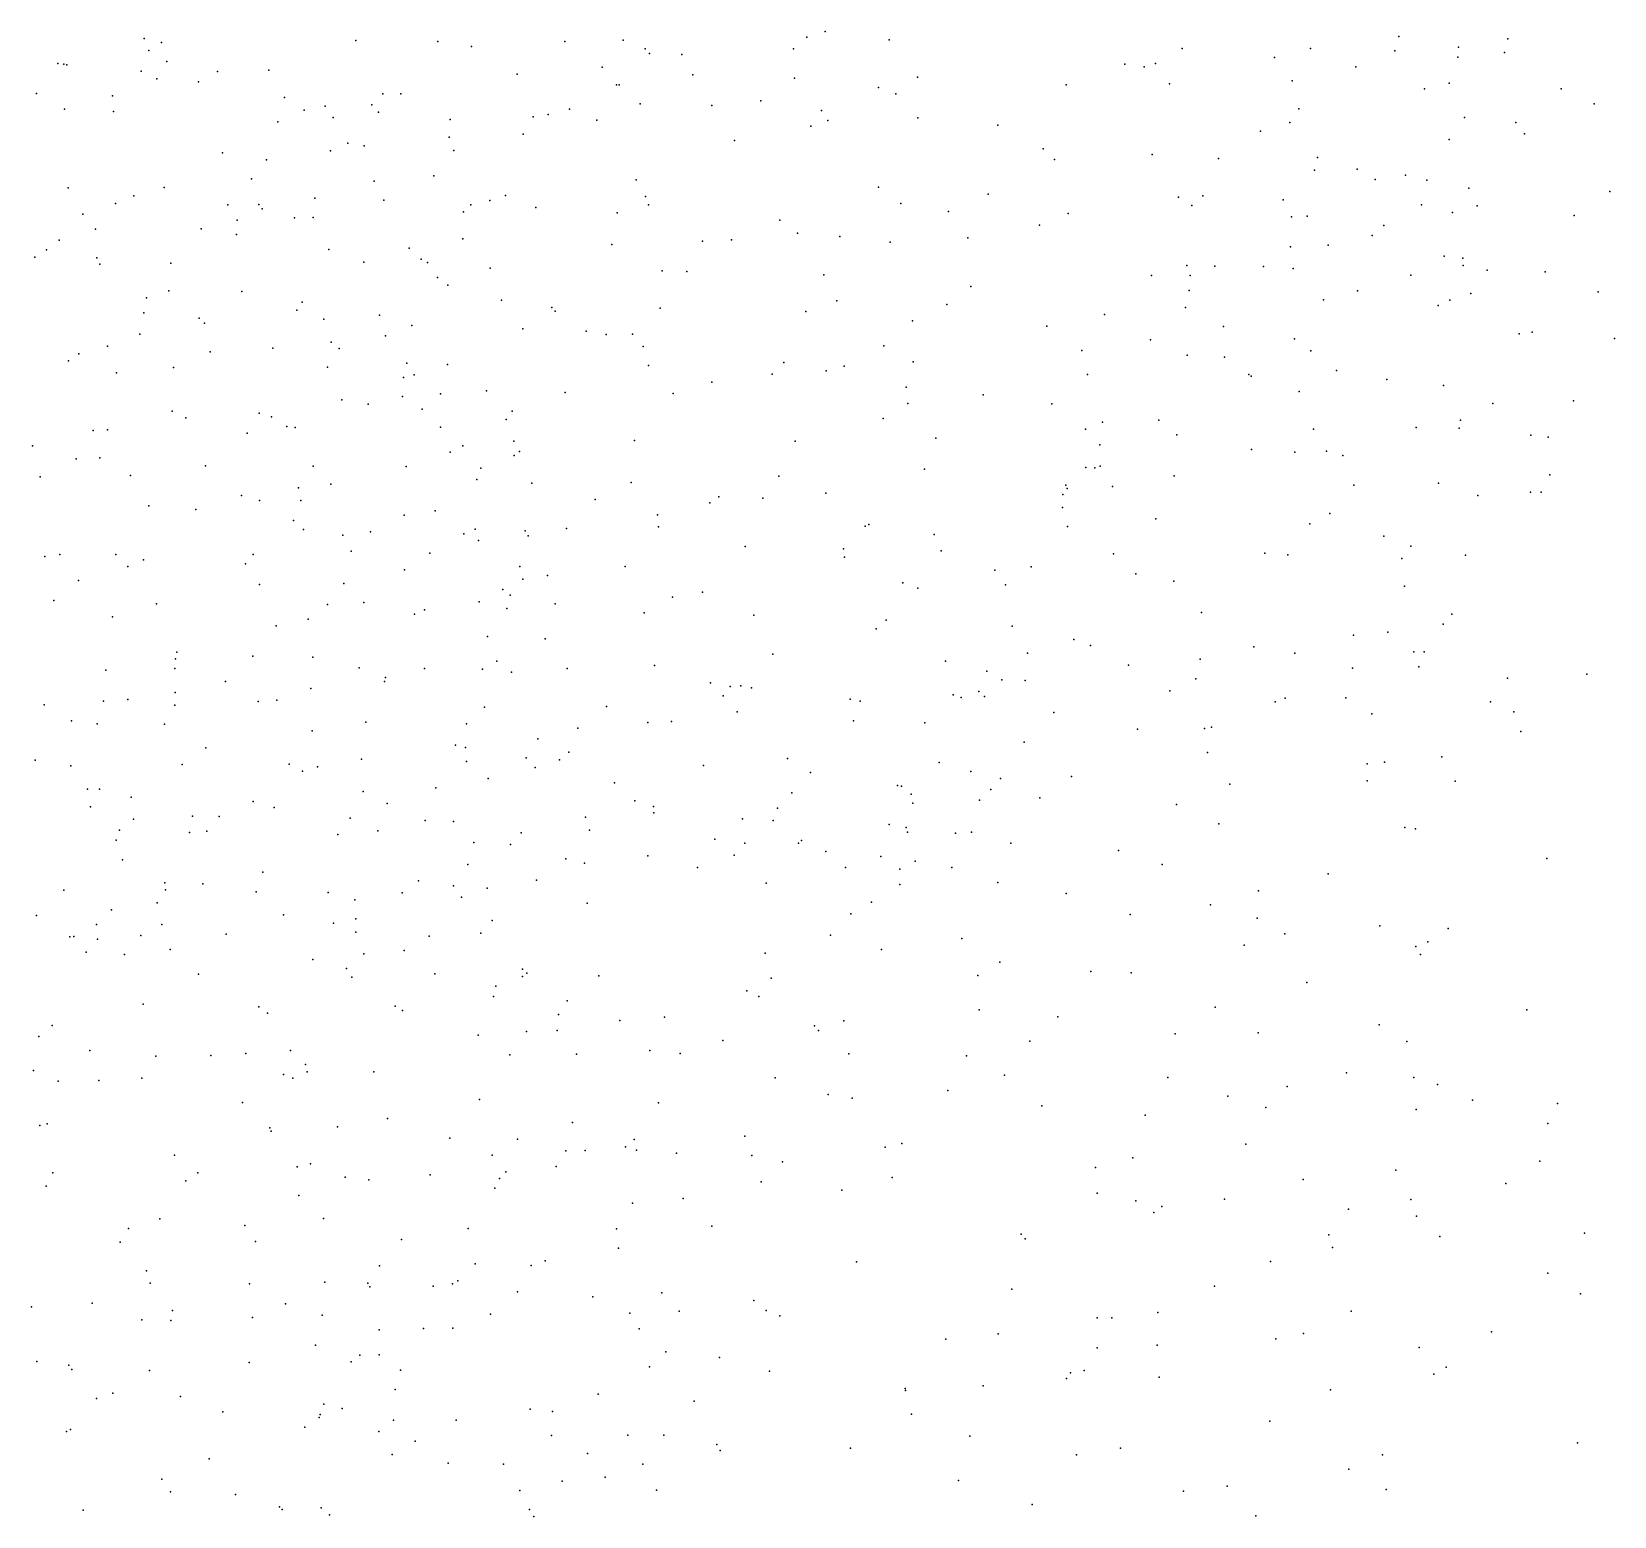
# Model space of a CAD drawing. Header units: metres. Extents: x -23.9 to 23.9, y -27.4 to 27.4.
# Drawn here: x -0.89 to 0.486, y -5.191 to -3.9 of the extents above; entities that cross this region are included whole.
import ezdxf

# ---------------------------------------------------------------- set-up
doc = ezdxf.new("R2010")
doc.units = ezdxf.units.M

msp = doc.modelspace()

# ---------------------------------------------------------------- linework, layer by layer
for p in [(-0.7925, -3.9062, 0.5553), (-0.6082, -3.9077, 4.1479), (-0.376, -3.9075, 1.7207), (-0.2161, -3.905, 11.8632), (-0.2003, -3.9001, 16.0328), (-0.1445, -3.9071, 23.0319), (0.2987, -3.9042, -7.7772), (0.3935, -3.9063, 11.3999), (-0.7884, -3.9166, 1.3151), (-0.7772, -3.9096, -7.7458), (-0.5371, -3.9086, -1.5104), (-0.5077, -3.9131, 23.1187), (-0.4267, -3.9087, -2.4887), (-0.3568, -3.915, -7.693), (-0.3531, -3.9191, 23.0781), (-0.3249, -3.9199, 3.9011), (-0.2278, -3.915, 25.7369), (0.1103, -3.9149, -5.0494), (0.2218, -3.9149, -3.5841), (0.2951, -3.9167, -4.7248), (0.3505, -3.9136, -9.9398), (0.3904, -3.9183, -4.191), (-0.8675, -3.9279, 0.9524), (-0.8623, -3.9285, 13.7941), (-0.8595, -3.9291, 26.039), (-0.7951, -3.9346, 1.4783), (-0.7728, -3.926, 0.4348), (-0.7287, -3.9349, 0.2824), (-0.684, -3.9336, 1.3819), (-0.3942, -3.9311, 12.9651), (0.0603, -3.9283, -3.4068), (0.0772, -3.9308, 23.0183), (0.0869, -3.9278, 3.5487), (0.1904, -3.9225, 3.395), (0.2612, -3.9307, -3.7157), (0.3499, -3.9224, 25.0718), (-0.7814, -3.9411, 13.6739), (-0.7451, -3.9437, -10.8345), (-0.4681, -3.937, -10.4823), (-0.3818, -3.9465, -2.7891), (-0.3792, -3.9465, 12.0438), (-0.3154, -3.9377, -3.0494), (-0.2268, -3.9407, -5.2656), (-0.1537, -3.9488, -7.7016), (-0.12, -3.9396, 12.3364), (0.0094, -3.9463, -7.6761), (0.0993, -3.9456, 2.2854), (0.2058, -3.9428, 3.2101), (0.3425, -3.945, -7.893), (-0.8861, -3.9538, 1.2088), (-0.8199, -3.956, 16.0207), (-0.6703, -3.9575, -7.7831), (-0.5847, -3.9542, -0.9774), (-0.5692, -3.9542, -1.1193), (-0.3611, -3.9629, -10.3815), (-0.2563, -3.9604, 21.4743), (-0.1387, -3.9541, 1.9877), (0.3209, -3.9498, -3.9127), (0.4398, -3.9499, -8.0186), (0.4685, -3.963, 25.0217), (-0.8615, -3.9676, 12.7506), (-0.819, -3.9695, -10.9527), (-0.6533, -3.9683, -0.3198), (-0.635, -3.9648, -5.4714), (-0.6279, -3.9747, 22.6959), (-0.5945, -3.9637, -0.8673), (-0.5885, -3.9702, 12.3869), (-0.5263, -3.9766, -2.3191), (-0.4542, -3.9741, 1.5883), (-0.4411, -3.9723, 3.9663), (-0.4226, -3.9676, -2.6737), (-0.3989, -3.9772, 16.0931), (-0.2988, -3.9642, 12.7524), (-0.2034, -3.9686, -10.2625), (-0.1196, -3.9752, -3.3294), (0.2116, -3.9673, 3.0721), (0.3558, -3.9749, -4.0356), (-0.6761, -3.9785, -0.0894), (-0.4629, -3.9892, -5.3932), (-0.2127, -3.9823, 1.8813), (-0.1978, -3.9774, 3.7577), (-0.05, -3.9813, 16.133), (0.1784, -3.9866, 2.3605), (0.2039, -3.9792, -7.7772), (0.4004, -3.979, 22.9852), (0.4079, -3.9889, 16.1971), (-0.6302, -4.0037, -0.4556), (-0.6153, -3.9972, 13.4285), (-0.6012, -3.9994, -0.7305), (-0.5271, -3.992, -1.425), (-0.523, -4.0035, -2.1045), (-0.279, -3.9947, -7.7691), (-0.0107, -4.0021, -10.1028), (0.3423, -3.994, -4.4627), (-0.7243, -4.0056, -10.6677), (-0.6859, -4.0117, 0.071), (-0.0007, -4.0112, 12.0976), (0.084, -4.007, -10.0378), (0.1417, -4.0105, -5.096), (0.2279, -4.0095, 2.6953), (-0.6991, -4.0282, -7.875), (-0.5925, -4.0301, 20.239), (-0.5405, -4.0254, -1.2318), (-0.3647, -4.0289, -3.0965), (0.2252, -4.0205, -9.9358), (0.2624, -4.0198, -4.9111), (0.2781, -4.0287, 16.2208), (0.3043, -4.025, -4.6763), (0.323, -4.0293, -9.8657), (-0.8585, -4.0358, -27.0339), (-0.8013, -4.0428, 19.6988), (-0.7751, -4.0356, 23.1489), (-0.6441, -4.0448, 25.9414), (-0.4783, -4.0427, -1.7647), (-0.3564, -4.0434, 3.85), (-0.1538, -4.0353, 12.4374), (-0.0586, -4.0415, -7.7893), (0.1071, -4.0442, 12.2099), (0.1283, -4.0428, 3.3264), (0.3594, -4.0362, 12.4267), (0.4821, -4.0392, 22.89), (-0.8456, -4.0587, 1.1537), (-0.8174, -4.0496, -10.7943), (-0.7196, -4.0507, 1.2578), (-0.6927, -4.0504, 13.5459), (-0.6897, -4.0541, 19.9816), (-0.5841, -4.0467, -2.4024), (-0.5147, -4.0567, 1.4688), (-0.5084, -4.0507, 13.2715), (-0.4917, -4.047, 25.8819), (-0.4517, -4.053, -2.7909), (-0.381, -4.0577, -7.8519), (-0.3538, -4.0506, -3.205), (-0.1345, -4.0496, 0.4326), (-0.0931, -4.0565, -5.2291), (0.0111, -4.0582, -3.4779), (0.1186, -4.0513, -7.7844), (0.1981, -4.0464, 22.9605), (0.3182, -4.0506, -3.9613), (0.3453, -4.0574, 11.7676), (0.3667, -4.0517, -8.0862), (-0.8347, -4.072, -5.5958), (-0.7429, -4.0717, 0.3145), (-0.7116, -4.0641, -5.5336), (-0.6617, -4.0619, -2.1945), (-0.6454, -4.0618, -10.495), (-0.2396, -4.0641, 12.6465), (-0.0138, -4.0685, 3.5452), (0.2052, -4.0611, -3.615), (0.2189, -4.0605, 2.5356), (0.2857, -4.0687, -4.782), (0.4512, -4.0599, -8.2207), (-0.8662, -4.0816, 0.847), (-0.7122, -4.0765, -2.3174), (-0.5152, -4.0803, -1.3464), (-0.3858, -4.0852, 16.2081), (-0.3068, -4.0822, 22.0671), (-0.2817, -4.0813, 3.7632), (-0.2242, -4.0755, -10.1825), (-0.1874, -4.0783, 16.2211), (-0.1437, -4.0833, 3.6455), (-0.0763, -4.0794, 1.9965), (0.2045, -4.0873, -26.7569), (0.2372, -4.0859, -5.054), (0.2754, -4.0773, -18.9991), (-0.8873, -4.0961, 26.0301), (-0.8774, -4.09, 16.101), (-0.8336, -4.0968, 13.7578), (-0.6318, -4.0897, -0.2588), (-0.6014, -4.1005, -0.5143), (-0.562, -4.0883, -0.901), (-0.5515, -4.098, -2.5398), (-0.5461, -4.101, -1.0194), (0.338, -4.0955, 22.9032), (0.3542, -4.0972, -26.3941), (-0.831, -4.1024, 4.2134), (-0.7692, -4.1014, -8.0368), (-0.5374, -4.1138, -2.028), (-0.4916, -4.1057, -7.9196), (-0.3419, -4.108, -10.2338), (-0.3205, -4.1088, 12.8509), (-0.2013, -4.1115, -7.8855), (0.0834, -4.1122, -9.9547), (0.1143, -4.1035, 3.176), (0.1171, -4.1122, 2.2168), (0.1386, -4.1042, 11.9981), (0.1809, -4.1045, -7.9417), (0.2068, -4.1061, 2.3621), (0.3089, -4.112, 25.2096), (0.3544, -4.1036, -4.3981), (0.3755, -4.1076, -4.2802), (0.4259, -4.109, -8.3251), (-0.7708, -4.1256, -10.5418), (-0.7073, -4.126, 0.1967), (-0.5283, -4.1205, -1.1414), (-0.0736, -4.1217, -10.0485), (0.1164, -4.1251, 16.3012), (0.2628, -4.1256, -3.831), (0.3613, -4.1277, -8.1963), (0.4719, -4.1265, -8.5577), (-0.7904, -4.1315, 0.4595), (-0.6596, -4.1422, 1.2219), (-0.6551, -4.1354, 4.0442), (-0.4817, -4.1337, -1.5398), (-0.4378, -4.1399, 20.5273), (-0.3436, -4.1405, 1.634), (-0.19, -4.1342, 22.9461), (-0.0944, -4.1375, 12.3377), (0.1131, -4.1401, 3.0356), (0.2331, -4.1334, -9.841), (0.3327, -4.1382, -9.773), (0.3429, -4.1335, -4.0851), (-0.7926, -4.1448, 16.2083), (-0.7444, -4.1492, 25.961), (-0.74, -4.1537, -2.4609), (-0.6361, -4.1502, 1.2685), (-0.5878, -4.1466, -8.0043), (-0.5596, -4.1556, -5.482), (-0.4349, -4.1431, -3.1188), (-0.217, -4.1436, -26.84), (-0.1243, -4.1517, 1.898), (0.0426, -4.1462, -3.5671), (-0.7962, -4.1632, 1.1059), (-0.5826, -4.1646, 3.9646), (-0.463, -4.1585, -1.6586), (-0.4081, -4.1607, -3.2839), (-0.3906, -4.1634, 25.8037), (-0.3678, -4.1631, 0.739), (-0.0076, -4.1563, 25.5748), (0.0826, -4.1681, 3.3547), (0.1461, -4.1564, 2.749), (0.2079, -4.1673, -8.0708), (0.4033, -4.1628, 22.8089), (0.4144, -4.1614, 25.1164), (0.486, -4.1671, -9.3148), (-0.8491, -4.1802, -10.6144), (-0.8242, -4.1736, 0.563), (-0.735, -4.1785, -5.5736), (-0.6804, -4.1754, -8.1064), (-0.6299, -4.1701, -2.6061), (-0.6229, -4.1758, -0.1578), (-0.3585, -4.1738, 16.3041), (-0.1492, -4.1734, -3.4668), (0.023, -4.1773, -5.2024), (0.1146, -4.1816, 2.8587), (0.1469, -4.1831, 12.61), (0.2221, -4.1778, 25.33), (-0.8583, -4.1863, 4.1405), (-0.8163, -4.1967, -2.3266), (-0.7668, -4.1921, 13.662), (-0.633, -4.1918, 25.8949), (-0.5641, -4.1883, 23.015), (-0.5286, -4.1897, -1.9322), (-0.3537, -4.1904, -5.39), (-0.2362, -4.1878, 3.6578), (-0.1993, -4.1951, 12.7104), (-0.1838, -4.1911, -10.0645), (-0.1238, -4.1874, 25.6927), (0.2443, -4.1948, -5.0174), (-0.5669, -4.2008, 13.4026), (-0.5576, -4.1986, -2.7486), (-0.2988, -4.2049, -10.1279), (-0.2462, -4.1981, 1.7226), (-0.1299, -4.2093, -5.2852), (0.0279, -4.1982, -19.2042), (0.1681, -4.1982, -3.6879), (0.1701, -4.1998, 2.4135), (0.2883, -4.2026, -4.7712), (0.3373, -4.208, 11.8503), (-0.6205, -4.2203, -2.1139), (-0.5976, -4.2241, -0.2866), (-0.5676, -4.2175, -0.5754), (-0.5346, -4.2152, -8.0858), (-0.4946, -4.2126, -1.2544), (-0.4262, -4.2139, 22.9702), (-0.3325, -4.2149, -8.0165), (-0.1283, -4.2234, 3.5443), (-0.0629, -4.2159, -9.9668), (-0.003, -4.2237, 3.4384), (0.2119, -4.213, -0.2259), (0.3802, -4.2236, -4.2576), (0.4505, -4.2212, 11.7433), (-0.7681, -4.2303, 4.0493), (-0.7562, -4.2361, 0.3414), (-0.6925, -4.2319, 0.1398), (-0.6816, -4.235, 1.1664), (-0.5505, -4.2284, -0.7086), (-0.4775, -4.2375, 3.8301), (-0.4725, -4.2301, -3.2042), (-0.1499, -4.2366, -8.0147), (0.09, -4.2381, -9.8504), (0.3523, -4.2381, -4.4142), (-0.8367, -4.247, -5.6563), (-0.8243, -4.2463, -10.4537), (-0.7028, -4.2492, -2.6923), (-0.6684, -4.2435, -10.3439), (-0.6611, -4.2445, -8.2087), (-0.5348, -4.2441, -0.8198), (0.0261, -4.2458, 2.0921), (0.0408, -4.2397, 12.1634), (0.1055, -4.2508, -5.1803), (0.2243, -4.2458, -3.7789), (0.3137, -4.2445, -4.6306), (0.351, -4.2451, -19.3277), (0.4133, -4.2511, -9.628), (-0.8895, -4.2603, -19.456), (-0.5263, -4.2658, -1.8511), (-0.5152, -4.2603, -3.1063), (-0.4709, -4.2562, -1.3787), (-0.4659, -4.2652, -5.4636), (-0.3659, -4.2558, 1.5438), (-0.2264, -4.2564, 21.9131), (-0.104, -4.2537, -3.5588), (0.0387, -4.2595, -3.654), (0.1705, -4.2636, -9.7781), (0.2081, -4.2659, 12.0085), (0.2357, -4.2651, -8.2656), (0.4284, -4.2527, -9.4444), (-0.8516, -4.2717, -8.366), (-0.8309, -4.2709, 25.9451), (-0.739, -4.2777, 22.9716), (-0.6455, -4.2779, -5.5546), (-0.5646, -4.2783, -0.4739), (-0.4997, -4.2797, -10.1983), (-0.4707, -4.2686, -3.3212), (0.0265, -4.2792, 16.4542), (0.0342, -4.2794, -8.0356), (0.0389, -4.278, 2.9777), (0.25, -4.2687, 22.7794), (-0.8827, -4.2873, 4.0301), (-0.8042, -4.2862, 0.4891), (-0.5031, -4.2896, -1.0137), (-0.4554, -4.2927, -1.6607), (-0.369, -4.2921, 25.7385), (-0.2405, -4.2868, 12.7214), (-0.1139, -4.2806, 16.4414), (0.1033, -4.2864, 2.5124), (0.3331, -4.2927, -4.523), (0.4299, -4.2855, -9.224), (-0.7077, -4.3034, 25.8783), (-0.6583, -4.2969, 3.9225), (-0.6301, -4.2938, -26.6981), (-0.4002, -4.307, -10.1123), (-0.2927, -4.3046, 12.8486), (-0.2545, -4.3059, 1.6784), (-0.1997, -4.3015, -8.0923), (0.0063, -4.3028, 12.9872), (0.009, -4.2945, 3.1115), (0.0102, -4.2973, 3.242), (0.0497, -4.2956, 2.8342), (0.2595, -4.2944, 12.9826), (0.3672, -4.3035, -8.8846), (0.413, -4.3006, 25.1661), (0.4225, -4.3006, -9.0698), (-0.7882, -4.3126, 23.0171), (-0.7473, -4.3158, -5.6139), (-0.6921, -4.3078, -8.3313), (-0.6562, -4.3078, 22.9866), (-0.5663, -4.3206, -0.3689), (-0.5392, -4.3168, -0.6248), (-0.3459, -4.3203, 22.4062), (-0.3006, -4.31, -3.4782), (0.0062, -4.3141, -26.4091), (0.2387, -4.3191, -3.8654), (-0.6625, -4.3253, -2.8877), (-0.6537, -4.3332, 0.0073), (-0.5957, -4.335, -10.2164), (-0.5046, -4.3329, 25.7787), (-0.4611, -4.3342, 13.2503), (-0.425, -4.3321, -8.2138), (-0.3452, -4.3308, -5.4208), (-0.1653, -4.3302, -9.9421), (-0.1622, -4.3288, 12.5521), (0.0104, -4.3306, 3.3598), (0.0872, -4.3238, -3.7355), (0.2211, -4.3283, -8.4628), (-0.6195, -4.3379, -1.9945), (-0.5144, -4.3369, 16.4598), (-0.5017, -4.3428, -0.9126), (-0.4585, -4.3385, 3.7505), (-0.2699, -4.3479, 3.5855), (-0.1054, -4.3375, 1.9709), (0.2857, -4.339, -8.7347), (0.3091, -4.3475, 25.2982), (-0.8788, -4.3566, -5.7457), (-0.8658, -4.3547, 0.6778), (-0.8171, -4.3548, -2.2095), (-0.7929, -4.3594, -2.8242), (-0.6977, -4.3549, -10.2665), (-0.6125, -4.3518, 1.1879), (-0.544, -4.3538, 22.7312), (-0.1842, -4.3498, 22.8526), (-0.1833, -4.3571, 21.2315), (-0.0994, -4.3517, 12.4125), (0.0505, -4.3542, -5.233), (0.182, -4.3538, -9.6991), (0.2021, -4.355, 16.5492), (0.3012, -4.3583, -4.0823), (0.3566, -4.3553, -4.2534), (-0.8067, -4.3654, 16.3959), (-0.7042, -4.3629, -8.4291), (-0.566, -4.3681, 0.9327), (-0.4658, -4.3652, 20.2746), (-0.4631, -4.3763, -1.1957), (-0.4417, -4.3731, -1.3984), (-0.3741, -4.3653, 22.8927), (-0.0528, -4.3686, -5.2871), (-0.0211, -4.3655, 3.0277), (0.07, -4.3716, -9.7573), (-0.8496, -4.3775, -8.539), (-0.6921, -4.381, 0.1246), (-0.6187, -4.3801, -0.1081), (-0.4806, -4.3854, -8.3344), (-0.3069, -4.3877, -8.2356), (-0.1326, -4.3795, -3.6397), (-0.1195, -4.384, 0.2033), (-0.0435, -4.3812, 2.1273), (0.1031, -4.3779, -8.2669), (0.3036, -4.3824, -8.9699), (-0.8708, -4.3948, 19.2245), (-0.7815, -4.3977, 13.6918), (-0.633, -4.3982, 3.7904), (-0.6013, -4.3966, -1.8943), (-0.5486, -4.403, 20.041), (-0.501, -4.3961, -0.8066), (-0.477, -4.4019, -1.602), (-0.4742, -4.3901, -1.0647), (-0.435, -4.3978, -3.462), (-0.333, -4.392, -10.0014), (-0.8199, -4.4091, 25.8804), (-0.6776, -4.4168, -19.6897), (-0.6498, -4.411, -3.0744), (-0.5574, -4.4066, -8.4147), (-0.3576, -4.4055, 1.6152), (-0.2621, -4.4077, 25.646), (-0.1471, -4.4121, -9.8653), (-0.0375, -4.4171, 3.2463), (0.127, -4.4054, 25.487), (0.3372, -4.4154, -4.5037), (0.3446, -4.4066, -9.4515), (-0.4938, -4.4263, 22.8962), (-0.4438, -4.4282, 3.6735), (-0.1559, -4.4195, 3.4443), (0.0159, -4.4287, 2.5247), (0.2592, -4.4249, -3.9892), (0.289, -4.4225, -4.7742), (-0.7641, -4.4397, 0.3472), (-0.698, -4.4434, -2.071), (-0.6457, -4.4441, -8.5283), (-0.2456, -4.4414, 16.5966), (-0.0244, -4.4407, 2.7459), (0.0306, -4.434, 2.3153), (0.1726, -4.4352, -8.7127), (0.2082, -4.4406, -8.8605), (0.3116, -4.4394, -4.6482), (0.3205, -4.4394, -4.1884), (-0.8257, -4.4555, -10.2692), (-0.7658, -4.454, 13.5586), (-0.765, -4.4455, -3.0271), (-0.6053, -4.4535, -3.2672), (-0.5487, -4.4541, -1.7157), (-0.4981, -4.4546, -0.7087), (-0.4858, -4.4475, -10.056), (-0.473, -4.4571, 13.3168), (-0.4246, -4.454, 25.6919), (-0.3485, -4.4515, -8.3653), (-0.0955, -4.4476, 13.2223), (-0.0597, -4.4562, 16.619), (0.0636, -4.4512, -8.3882), (0.126, -4.446, -8.5899), (0.2583, -4.4537, -9.0906), (0.3159, -4.4524, -9.2902), (-0.7217, -4.4653, 0.2105), (-0.6475, -4.4713, 1.192), (-0.5833, -4.4652, 16.5878), (-0.5824, -4.4619, -0.2308), (-0.2998, -4.4665, 12.9162), (-0.2829, -4.4697, 20.6362), (-0.2735, -4.469, 1.8324), (-0.2642, -4.4709, -3.6282), (-0.0467, -4.4638, 2.2163), (-0.0264, -4.4643, -8.2455), (0.122, -4.463, 12.1926), (0.3931, -4.4624, -0.6267), (0.4622, -4.4589, 25.1716), (-0.8792, -4.4857, -8.7346), (-0.8278, -4.4825, 16.4919), (-0.8066, -4.4809, 0.9294), (-0.7656, -4.4858, 22.9475), (-0.7653, -4.4749, -2.1765), (-0.6933, -4.4826, 25.7943), (-0.6771, -4.4814, -10.1526), (-0.2889, -4.4779, -9.9047), (-0.1784, -4.4806, -8.3129), (-0.1698, -4.4823, -5.3728), (-0.0888, -4.4768, 3.0939), (-0.0821, -4.4793, 22.8304), (-0.0666, -4.4739, 25.5788), (-0.0617, -4.4783, 2.8446), (0.0994, -4.4734, 22.7683), (0.191, -4.4831, -9.5905), (0.1998, -4.4799, -5.0547), (0.2524, -4.4794, 12.0699), (0.3782, -4.483, -25.8546), (-0.8555, -4.4994, 3.7645), (-0.4964, -4.4876, -8.5119), (-0.3904, -4.4869, -9.9631), (-0.2766, -4.4916, 22.8646), (-0.1756, -4.4994, -3.7069), (-0.0013, -4.4924, -3.8121), (0.2751, -4.4934, 25.3679), (0.3986, -4.4917, -19.8878), (-0.8332, -4.5022, -5.7643), (-0.7748, -4.5025, -3.1328), (-0.6463, -4.5081, -0.0325), (-0.5996, -4.5006, -3.4253), (-0.5122, -4.5021, 3.6143), (-0.4154, -4.506, 0.6055), (-0.3543, -4.5011, 13.0857), (-0.3338, -4.5002, 3.5403), (-0.1135, -4.5012, -9.7729), (0.0715, -4.5069, -9.6489), (0.1295, -4.5062, -3.906), (0.1356, -4.5049, -5.1778), (0.4046, -4.5088, 13.4215), (-0.7388, -4.5229, 1.094), (-0.5216, -4.5207, -5.5546), (-0.5131, -4.5227, 1.4818), (-0.4501, -4.5153, -1.0193), (-0.4231, -4.5267, -1.3537), (-0.0273, -4.518, 2.4544), (0.1322, -4.5271, -8.9321), (-0.8872, -4.5337, 0.6497), (-0.8562, -4.5387, -10.1224), (-0.7594, -4.5376, -8.7494), (-0.6664, -4.5371, -10.0295), (-0.6416, -4.5396, 1.2803), (-0.6035, -4.5328, -8.6496), (-0.5121, -4.5348, -9.9579), (-0.4603, -4.5318, -0.8917), (-0.4524, -4.5401, 1.6063), (-0.4312, -4.5335, -1.1542), (-0.3059, -4.5384, 25.6045), (-0.233, -4.5324, 3.4382), (-0.1012, -4.5357, 12.6621), (0.2712, -4.537, -9.4654), (0.2861, -4.5354, -4.1355), (0.3361, -4.5309, -4.5134), (-0.6548, -4.5434, 3.626), (-0.4932, -4.5496, 13.4185), (-0.3833, -4.5534, 13.2481), (-0.2131, -4.5445, 16.6842), (-0.0736, -4.5435, -8.4091), (-0.0478, -4.5498, 2.3129), (0.0141, -4.5479, -8.7416), (0.1517, -4.5545, -9.2562), (0.2712, -4.5518, -4.8777), (0.3476, -4.552, 12.0104), (-0.8416, -4.5588, 0.5184), (-0.8311, -4.5588, 23.2064), (-0.8038, -4.5659, 3.6628), (-0.602, -4.5611, 22.8947), (-0.5387, -4.5577, -3.5221), (-0.2292, -4.5622, -5.4218), (-0.1373, -4.5558, 2.1659), (-0.1337, -4.5563, 3.0128), (-0.1254, -4.5634, -8.6429), (-0.0661, -4.5686, -8.9114), (-0.0563, -4.5591, -5.3364), (-0.0137, -4.5664, -9.5704), (-0.8389, -4.5744, -9.9696), (-0.7504, -4.5823, -5.7177), (-0.6977, -4.5696, -3.3472), (-0.6792, -4.575, 0.0656), (-0.581, -4.5715, -1.6734), (-0.3658, -4.569, 1.7881), (-0.3495, -4.574, -8.5677), (-0.3492, -4.5795, 22.5509), (-0.2416, -4.5755, -9.6528), (-0.1239, -4.571, -8.7934), (0.1053, -4.5724, -9.4842), (-0.8139, -4.5947, 1.0471), (-0.8017, -4.585, -3.2726), (-0.7378, -4.5955, 13.6856), (-0.7271, -4.5828, -20.2437), (-0.6131, -4.5842, 13.5427), (-0.5891, -4.5953, -9.7552), (-0.548, -4.5862, -0.3515), (-0.5235, -4.5871, 3.5174), (-0.4085, -4.5833, 16.7058), (-0.4051, -4.5945, -5.5159), (-0.2722, -4.5847, -3.7127), (-0.2453, -4.5863, -8.7438), (-0.1446, -4.5897, -9.0924), (-0.1299, -4.5924, 2.8422), (-0.1286, -4.5963, -9.2645), (-0.073, -4.5964, -9.4233), (0.142, -4.5892, 12.2594), (0.3037, -4.5924, -4.6969), (0.3132, -4.5934, -4.2529), (-0.8167, -4.6034, 0.3931), (-0.7529, -4.5966, 0.2817), (-0.6241, -4.5985, -5.6241), (-0.5056, -4.6052, 22.9116), (-0.4738, -4.607, -0.6078), (-0.4645, -4.5968, -8.673), (-0.2961, -4.6025, -8.9093), (-0.2702, -4.6059, -9.048), (-0.2235, -4.606, 13.0427), (-0.2209, -4.6037, 0.2322), (-0.087, -4.5973, 2.5346), (-0.0388, -4.6058, 16.7447), (-0.8112, -4.6203, -9.7706), (-0.4257, -4.6194, -8.8675), (-0.4096, -4.6232, -8.9853), (-0.3544, -4.617, 3.4093), (-0.2792, -4.6163, -9.2218), (-0.1995, -4.6132, -9.3874), (-0.1518, -4.6176, -3.8151), (-0.122, -4.6215, 22.8492), (0.0548, -4.6124, -3.9422), (0.4273, -4.6192, 22.5859), (-0.6893, -4.6311, -3.4907), (-0.511, -4.6245, -1.4592), (-0.3112, -4.6272, -9.3401), (-0.1824, -4.6271, 3.3236), (-0.1353, -4.6285, 2.7332), (-0.0902, -4.6271, 21.4505), (0.0929, -4.6246, -5.2395), (0.2371, -4.6326, -4.0739), (-0.8622, -4.6468, 13.9179), (-0.7743, -4.6404, -2.051), (-0.7739, -4.6466, -9.6457), (-0.7414, -4.6413, 1.2251), (-0.6949, -4.6482, -1.8601), (-0.6323, -4.6487, -0.0901), (-0.568, -4.6491, -1.5664), (-0.5538, -4.6386, -8.8738), (-0.5234, -4.643, -9.0439), (-0.494, -4.6449, -9.5058), (-0.4513, -4.6382, -9.1543), (-0.2514, -4.6408, 2.0671), (-0.1353, -4.642, 21.0183), (-0.05, -4.64, 25.5092), (0.0094, -4.6496, -20.1342), (0.1767, -4.6474, -5.0682), (-0.8208, -4.6639, -8.9936), (-0.7812, -4.6577, 16.9856), (-0.6091, -4.6552, -9.5249), (-0.5163, -4.653, -9.2544), (-0.4073, -4.6582, 13.4), (-0.1598, -4.6571, 3.1046), (0.1349, -4.6595, -4.0302), (-0.886, -4.6689, -9.6146), (-0.8339, -4.6767, 22.967), (-0.777, -4.6766, -9.5267), (-0.6713, -4.6683, -9.1105), (-0.6278, -4.6755, 19.6065), (-0.6082, -4.6716, -9.3503), (-0.4898, -4.6732, -1.3618), (-0.1779, -4.6674, 16.7884), (0.0649, -4.6679, 13.4537), (0.1755, -4.671, 22.7164), (0.2822, -4.6779, -4.8201), (-0.857, -4.6875, 3.54), (-0.8536, -4.6871, 0.3189), (-0.8328, -4.6893, 1.123), (-0.7952, -4.6861, -9.0996), (-0.7212, -4.685, -9.2878), (-0.6082, -4.6833, 25.6707), (-0.5445, -4.6869, -3.6202), (-0.4995, -4.6843, -5.5845), (-0.1955, -4.686, 2.9702), (-0.0814, -4.6888, -3.9159), (0.1996, -4.6849, 16.766), (0.3238, -4.6916, 22.6365), (0.3415, -4.68, -4.488), (-0.8428, -4.7007, -9.2464), (-0.8096, -4.7027, -3.5442), (-0.7697, -4.6985, -9.4102), (-0.6015, -4.7021, 13.7823), (-0.5663, -4.6994, -0.3041), (-0.2524, -4.7016, 13.2349), (-0.1512, -4.6984, 2.3053), (0.1642, -4.6945, 25.441), (0.3133, -4.6957, 25.3265), (0.3175, -4.7028, 12.1153), (-0.745, -4.7197, 17.1368), (-0.6456, -4.7071, -1.6876), (-0.6164, -4.7149, -5.6494), (-0.5397, -4.7196, 1.6615), (-0.4635, -4.7156, -20.4622), (-0.4595, -4.7191, -0.6445), (-0.0483, -4.7093, 12.9098), (0.0309, -4.7176, 12.7625), (0.066, -4.7187, -0.2694), (-0.6117, -4.7224, 13.6299), (-0.4866, -4.7302, 13.5385), (-0.4635, -4.7218, 3.3305), (-0.397, -4.7213, -5.5436), (-0.2473, -4.7234, -3.8377), (-0.0675, -4.7211, -5.3823), (0.2187, -4.7272, 12.3781), (-0.7933, -4.7459, -20.9478), (-0.5742, -4.7477, 22.9278), (-0.4886, -4.7393, 25.5953), (-0.4245, -4.7431, -0.7704), (-0.2683, -4.7343, 20.4468), (-0.258, -4.7393, 2.1684), (-0.6928, -4.7483, 23.0959), (-0.6851, -4.7538, 19.3434), (-0.5677, -4.7514, -1.4638), (-0.432, -4.7548, -1.1472), (-0.3789, -4.76, 16.8545), (-0.3398, -4.7572, 2.0483), (-0.184, -4.7604, 2.5279), (-0.0663, -4.751, 21.8581), (0.0022, -4.757, 16.8501), (0.139, -4.7485, -5.1237), (0.4098, -4.7508, 16.7302), (-0.884, -4.774, 0.2271), (-0.8723, -4.7644, 3.4544), (-0.502, -4.7728, -0.5149), (-0.4598, -4.7698, 1.8565), (-0.4332, -4.7687, 22.9059), (-0.2094, -4.7647, 2.6808), (-0.2061, -4.7687, 3.0981), (0.1042, -4.7717, -4.0991), (0.1762, -4.7709, 12.5594), (0.2816, -4.7639, -4.2507), (-0.8397, -4.7862, 1.2341), (-0.704, -4.7887, -0.1454), (-0.6651, -4.7863, 17.2953), (-0.3527, -4.7863, 0.3327), (-0.3263, -4.7889, 25.5076), (-0.2891, -4.7774, 3.1893), (-0.0223, -4.7781, -25.6199), (0.3056, -4.7784, -4.692), (-0.7823, -4.7912, -1.9195), (-0.7343, -4.7906, -1.8093), (-0.6521, -4.7985, -0.2626), (-0.4743, -4.7901, -3.7403), (-0.4163, -4.7895, 3.2293), (-0.1797, -4.7892, -3.9325), (-0.0774, -4.791, 13.0827), (-0.8887, -4.8037, -3.5856), (-0.8672, -4.8128, -5.9335), (-0.8319, -4.8122, 17.3764), (-0.7944, -4.8102, 19.1313), (-0.6713, -4.807, 1.5354), (-0.6631, -4.8103, 3.3099), (-0.6506, -4.8049, -3.6096), (-0.5926, -4.8047, -0.388), (-0.2437, -4.8099, 2.9809), (-0.0444, -4.8077, 25.4413), (0.0976, -4.8098, 25.4108), (0.2532, -4.8057, -4.885), (0.3116, -4.8098, -0.5673), (0.3322, -4.8157, -4.4376), (-0.5009, -4.8289, -5.6213), (-0.1976, -4.8246, 22.3607), (-0.1768, -4.8278, -20.7014), (-0.0936, -4.8209, 22.9239), (0.1499, -4.8259, 16.8334), (0.2015, -4.8174, 22.7768), (0.3626, -4.8294, 22.6635), (-0.7069, -4.8315, 14.0574), (-0.3451, -4.8317, -25.6851), (-0.0118, -4.8345, -5.3833), (0.0781, -4.8426, 13.6614), (0.1829, -4.8359, -4.1997), (0.3136, -4.8376, 25.3178), (0.4365, -4.8322, -20.8187), (-0.883, -4.8514, -2.0921), (-0.8767, -4.8499, 0.0814), (-0.683, -4.8534, 22.9492), (-0.682, -4.8563, -5.77), (-0.6242, -4.8527, 13.7299), (-0.5809, -4.8455, 0.6641), (-0.42, -4.8488, -1.026), (0.4281, -4.8497, 12.1792), (-0.5267, -4.8625, 17.0895), (-0.4676, -4.8633, 22.8291), (-0.3739, -4.8699, 16.9463), (-0.3663, -4.8636, -3.8675), (-0.2701, -4.8607, 2.7006), (-0.1479, -4.8704, 13.2423), (-0.1336, -4.8672, -4.0233), (0.1655, -4.8676, -5.0476), (-0.7661, -4.8772, -3.6077), (-0.6477, -4.8848, -1.5158), (-0.4897, -4.8773, 1.9282), (-0.4257, -4.8735, 13.5906), (-0.409, -4.8732, -0.8607), (-0.3644, -4.8728, -5.5654), (-0.3295, -4.8755, 20.0807), (-0.2639, -4.8776, 2.5908), (-0.2373, -4.8832, 2.39), (0.0672, -4.8795, 13.0608), (0.4211, -4.8824, 25.2325), (-0.8717, -4.8925, 3.3008), (-0.7456, -4.8927, -0.2456), (-0.6593, -4.8873, 25.604), (-0.6177, -4.8965, 1.73), (-0.5969, -4.8987, -0.5427), (-0.5436, -4.8943, 3.1582), (-0.4834, -4.8975, 25.5243), (-0.4778, -4.8917, -1.1167), (-0.4341, -4.8871, 2.035), (-0.1421, -4.8966, -5.4626), (0.0349, -4.888, 16.8899), (0.2153, -4.8984, -4.9424), (0.2961, -4.8903, 12.5528), (-0.8775, -4.9041, -22.7309), (-0.756, -4.8997, -1.7509), (-0.658, -4.9122, -21.5391), (-0.4874, -4.9061, 22.9337), (-0.2558, -4.9006, 25.4484), (-0.1857, -4.9077, 16.9609), (0.0362, -4.9102, 22.9661), (0.3915, -4.902, 12.3656), (-0.3678, -4.919, 3.0535), (-0.3238, -4.915, 13.5098), (0.07, -4.917, -5.2282), (0.0924, -4.9219, -4.2099), (0.1469, -4.9156, 22.8924), (0.2548, -4.9242, 13.0116), (0.309, -4.9159, 12.715), (-0.7786, -4.9327, 3.2128), (-0.7048, -4.9384, 17.6791), (-0.6364, -4.9324, -3.6935), (-0.2988, -4.9391, 2.9653), (0.0857, -4.9272, -25.2752), (0.314, -4.9302, -4.6495), (-0.8131, -4.9529, 1.4804), (-0.8059, -4.941, 13.9317), (-0.6955, -4.9523, -5.8253), (-0.5687, -4.9507, -1.2679), (-0.5107, -4.9409, -0.782), (-0.3816, -4.9413, 2.1873), (-0.0298, -4.946, 25.3832), (-0.0264, -4.9501, -5.4138), (0.2378, -4.9465, -4.3217), (0.3343, -4.9479, -4.5361), (0.4601, -4.9451, 14.113), (-0.38, -4.9581, 25.4538), (0.2409, -4.9576, 13.9379), (-0.7903, -4.978, 23.2593), (-0.5876, -4.9736, -25.2031), (-0.5045, -4.9719, -3.8202), (-0.4558, -4.9732, 13.683), (-0.4436, -4.9692, 17.1061), (-0.1731, -4.9701, 13.3599), (0.1869, -4.9698, -21.2498), (0.4282, -4.9799, 12.7475), (-0.7872, -4.9885, -5.9315), (-0.7009, -4.9892, 22.9584), (-0.6354, -4.9878, -22.1887), (-0.598, -4.9885, 1.8692), (-0.5962, -4.9917, 17.6025), (-0.5412, -4.9912, -1.1642), (-0.5242, -4.9891, -5.6726), (-0.5197, -4.9866, 17.3684), (-0.0378, -4.9937, 20.8683), (0.1383, -4.9913, -4.2938), (-0.8902, -5.0091, 17.8623), (-0.8377, -5.0061, -1.8337), (-0.6696, -5.0066, 1.7669), (-0.4677, -4.9961, 17.2408), (-0.4021, -5.0004, 2.9707), (-0.3422, -4.997, 22.9946), (-0.2622, -5.0037, 0.0869), (0.4567, -4.9979, 16.8095), (-0.7943, -5.0204, 1.5887), (-0.7691, -5.0212, -1.6605), (-0.7677, -5.0124, 3.1128), (-0.6983, -5.0184, -1.4998), (-0.6376, -5.0165, -0.6684), (-0.4913, -5.0156, -1.0132), (-0.37, -5.0148, 2.2913), (-0.3271, -5.013, -3.9836), (-0.2515, -5.0124, -5.545), (-0.2395, -5.0171, -4.0552), (0.0364, -5.0187, -4.2506), (0.0491, -5.0188, 16.9349), (0.0891, -5.0142, -5.1713), (0.2571, -5.013, -4.8369), (-0.588, -5.0292, 3.0158), (-0.5494, -5.0281, 19.289), (-0.5239, -5.0278, -0.9071), (-0.362, -5.0283, 2.8128), (-0.0497, -5.0328, 13.3311), (0.2156, -5.0323, 13.1727), (0.3793, -5.0308, -0.6696), (-0.6434, -5.0426, 13.8763), (-0.3387, -5.0483, 2.4043), (-0.0953, -5.0372, -4.1804), (0.0364, -5.0449, 21.6337), (0.0886, -5.0424, 13.2578), (0.1916, -5.0369, 16.9006), (0.3163, -5.0446, -21.5472), (-0.8856, -5.0568, 25.4659), (-0.8578, -5.0598, -0.3189), (-0.8554, -5.0638, 14.0385), (-0.7012, -5.0575, -23.4274), (-0.6125, -5.0569, 14.2948), (-0.6048, -5.0511, -5.779), (-0.588, -5.0509, 25.5024), (-0.5695, -5.0644, 0.5115), (-0.353, -5.0613, 19.7465), (-0.2922, -5.0531, 25.3952), (0.3398, -5.0617, 25.26), (-0.7878, -5.0646, 0.8633), (-0.2487, -5.0651, 13.5396), (-0.0627, -5.078, -5.4612), (0.0096, -5.0716, 21.9776), (0.0132, -5.0667, -5.3121), (0.025, -5.0646, 20.602), (0.0901, -5.0704, 23.0509), (0.3289, -5.0677, -4.57), (-0.8339, -5.089, -1.7424), (-0.8197, -5.0842, 22.998), (-0.7607, -5.0871, -0.5535), (-0.5742, -5.0811, -22.9036), (-0.3975, -5.085, 2.6507), (-0.314, -5.0913, 14.0839), (-0.1306, -5.0802, 13.4534), (-0.1303, -5.0819, 20.2829), (0.2391, -5.0813, 22.9546), (-0.724, -5.1004, 18.0792), (-0.6401, -5.1053, -3.7893), (-0.6393, -5.1029, -0.815), (-0.6362, -5.0939, -1.2814), (-0.6201, -5.0975, 17.9267), (-0.4566, -5.0982, -3.9301), (-0.4374, -5.1002, 0.2829), (-0.1251, -5.1025, -21.8553), (-0.8598, -5.1175, 2.9898), (-0.8565, -5.116, 1.6472), (-0.6528, -5.1138, 2.9422), (-0.5884, -5.1177, 2.0337), (-0.5757, -5.1077, -0.9934), (-0.5212, -5.1078, 17.6923), (0.1864, -5.1086, -4.9591), (-0.5568, -5.1261, 2.8864), (-0.4382, -5.121, 17.5104), (-0.3719, -5.1208, 17.3334), (-0.3405, -5.1208, -5.6156), (-0.2943, -5.1289, 17.1504), (-0.1781, -5.132, 17.043), (-0.0744, -5.1216, -24.8628), (0.0565, -5.1321, -5.2132), (0.454, -5.1276, 13.1595), (-0.7359, -5.1414, -3.7342), (-0.5767, -5.1377, -24.6493), (-0.5281, -5.1451, 17.8215), (-0.4798, -5.146, 2.2528), (-0.407, -5.1367, 2.5058), (-0.3589, -5.146, 23.0719), (-0.2915, -5.1341, 22.6928), (0.0182, -5.1379, 21.265), (0.2843, -5.138, 13.2694), (-0.777, -5.1592, -1.5414), (-0.3915, -5.1573, 13.7574), (-0.0843, -5.1601, -4.2592), (0.2552, -5.1505, -24.6702), (-0.7694, -5.1701, -0.6807), (-0.713, -5.1725, -1.3805), (-0.4656, -5.169, 25.3988), (-0.4288, -5.1609, 2.7393), (-0.3468, -5.1685, -22.497), (0.1114, -5.1694, -4.417), (0.1492, -5.1651, 16.961), (0.2876, -5.168, 16.9221), (-0.8454, -5.1859, -1.6727), (-0.6747, -5.183, 13.9653), (-0.6725, -5.1854, 23.0729), (-0.6386, -5.184, -5.8704), (-0.4572, -5.1854, -24.2735), (-0.0203, -5.1811, -5.3566), (-0.6313, -5.19, -1.0969), (-0.4536, -5.1914, 2.5978), (0.1742, -5.191, 13.4)]:
    msp.add_point(p)

doc.saveas('drawing.dxf')
